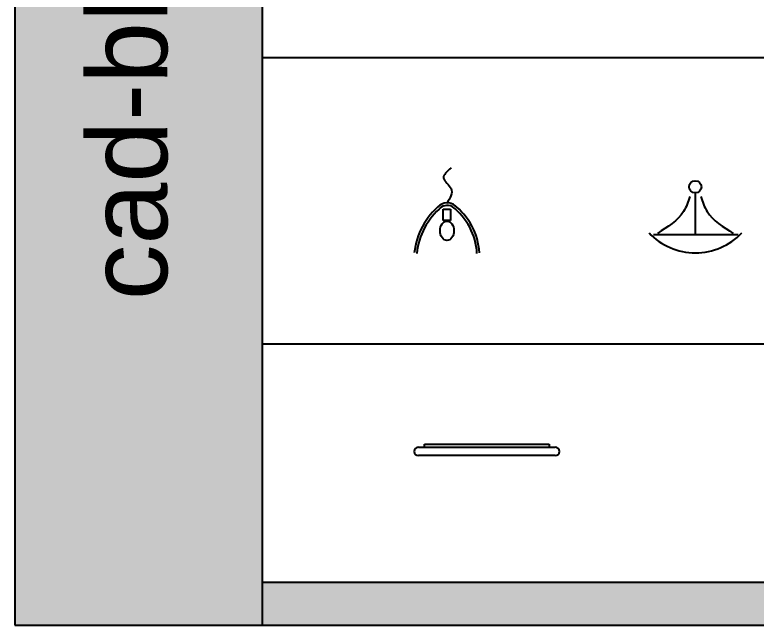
# Model space of a CAD drawing. Header units: millimetres. Extents: x 307 to 13667, y 28485 to 35234.
# Drawn here: x 307 to 3882, y 28485 to 31428 of the extents above; entities that cross this region are included whole.
import ezdxf

# ---------------------------------------------------------------- set-up
doc = ezdxf.new("R2010")
doc.units = ezdxf.units.MM
doc.layers.add('www.cad-blocks.net', color=7, linetype='Continuous')
doc.styles.get("Standard").update_dxf_attribs({"font": 'arial.ttf'})

# ---------------------------------------------------------------- blocks, each defined once
blk = doc.blocks.new('A$C28374235')
for p, q in [((139.6, 213.5), (175.4, 213.5)), ((139.6, 157.6), (139.6, 213.5)), ((175.4, 213.5), (175.4, 157.6)), ((175.4, 157.6), (139.6, 157.6))]:
    blk.add_line(p, q)
at = {"ltscale": 20}
for centre, radius, start, end in [((350.7, -37.8), 353, 129.7624, 173.4925), ((350.7, -37.8), 341, 129.9442, 173.6281), ((158.9, 179.7), 63.6, 51.218, 134.9602), ((158.9, 179.7), 51.6, 51.218, 134.9602), ((-2.3, -17.1), 305.3, 3.2142, 52.4556), ((-2.2, -17.1), 317.2, 3.4823, 52.7014)]:
    blk.add_arc(centre, radius, start, end, dxfattribs=at)
blk.add_ellipse((157.9, 108.8), major_axis=(0, 46.9), ratio=0.708758, dxfattribs=at)
blk.add_spline([(177.6, 412.5), (141.8, 362.4), (177.6, 312.3), (156.5, 241)], degree=3, dxfattribs=at)
blk = doc.blocks.new('A$C72857AF2')
for p, q in [((223.2, 289.1), (223.2, 89.3)), ((22, 89.3), (429.5, 89.3))]:
    blk.add_line(p, q)
blk.add_circle((223.2, 318.6), 29.5)
blk.add_arc((223.8, 307.6), 307.6, 223.3163, 316.6837)
for points in [[(196.9, 272.6), (189.2, 246.8), (161.8, 169.6), (89.4, 124.6), (40.4, 94.2)], [(249.5, 272.6), (257.3, 246.8), (284.6, 169.6), (357.1, 124.6), (406.1, 94.2)]]:
    blk.add_open_spline(points, degree=3, knots=[24.11571, 24.11571, 24.11571, 24.11571, 103.13501, 267.971683, 267.971683, 267.971683, 267.971683])
blk = doc.blocks.new('A$C2FE07F3E')
at = {"ltscale": 10}
for p, q in [((20, 40), (50, 40)), ((50, 55), (650, 55)), ((50, 40), (50, 55)), ((50, 40), (650, 40)), ((650, 55), (650, 40)), ((650, 40), (680, 40)), ((680, 0), (20, 0))]:
    blk.add_line(p, q, dxfattribs=at)
for centre, start, end in [((20, 20), 90, 270), ((680, 20), 270, 90)]:
    blk.add_arc(centre, 20, start, end, dxfattribs=at)
blk = doc.blocks.new('FORMAT')
at = {"layer": 'www.cad-blocks.net', "true_color": 0x444444}
blk.add_hatch(color=250, dxfattribs=at).paths.add_polyline_path([(1500.4, 35234.4), (307.1, 35234.4), (307.1, 28484.6), (1500.4, 28484.6)])
at = {"layer": 'www.cad-blocks.net', "true_color": 0x546d8e}
h = blk.add_hatch(color=155, dxfattribs=at)
h.set_gradient(color1=(68, 68, 68), color2=(84, 109, 142), tint=1)
h.paths.add_polyline_path([(1500.4, 28691.4), (1500.4, 28484.6), (13666.7, 28484.6), (13666.7, 28691.4)])
at = {"layer": 'www.cad-blocks.net', "color": 250, "true_color": 0x444444}
for p, q in [((307.1, 35234.4), (307.1, 28484.6)), ((1500.4, 35234.4), (1500.4, 28484.6)), ((307.1, 28484.6), (1500.4, 28484.6))]:
    blk.add_line(p, q, dxfattribs=at)
at = {"layer": 'www.cad-blocks.net'}
blk.add_line((1500.4, 35234.4), (1500.4, 28484.6), dxfattribs=at)
at = {"layer": 'www.cad-blocks.net', "color": 155, "true_color": 0x546d8e}
for p, q in [((1500.4, 31221.7), (13666.7, 31221.7)), ((1500.4, 29841.7), (13666.7, 29841.7)), ((1500.4, 28691.4), (13666.7, 28691.4)), ((1500.4, 28484.6), (13666.7, 28484.6))]:
    blk.add_line(p, q, dxfattribs=at)
at = {"insert": (658.2, 30051.8), "char_height": 384, "attachment_point": 1, "rotation": 90}
blk.add_mtext_dynamic_manual_height_columns('{\\C255;\\c16777215;cad-bl  cks net}', width=26058.341, gutter_width=12.5, heights=[0], dxfattribs=at)

msp = doc.modelspace()

# ---------------------------------------------------------------- block references
for name, p in [('A$C28374235', (2233.1, 30277.8)), ('A$C72857AF2', (3365.1, 30280)), ('A$C2FE07F3E', (2233.1, 29302.3))]:
    msp.add_blockref(name, p)
at = {"layer": 'www.cad-blocks.net'}
msp.add_blockref('FORMAT', (0, 0), dxfattribs=at)

doc.saveas('drawing.dxf')
